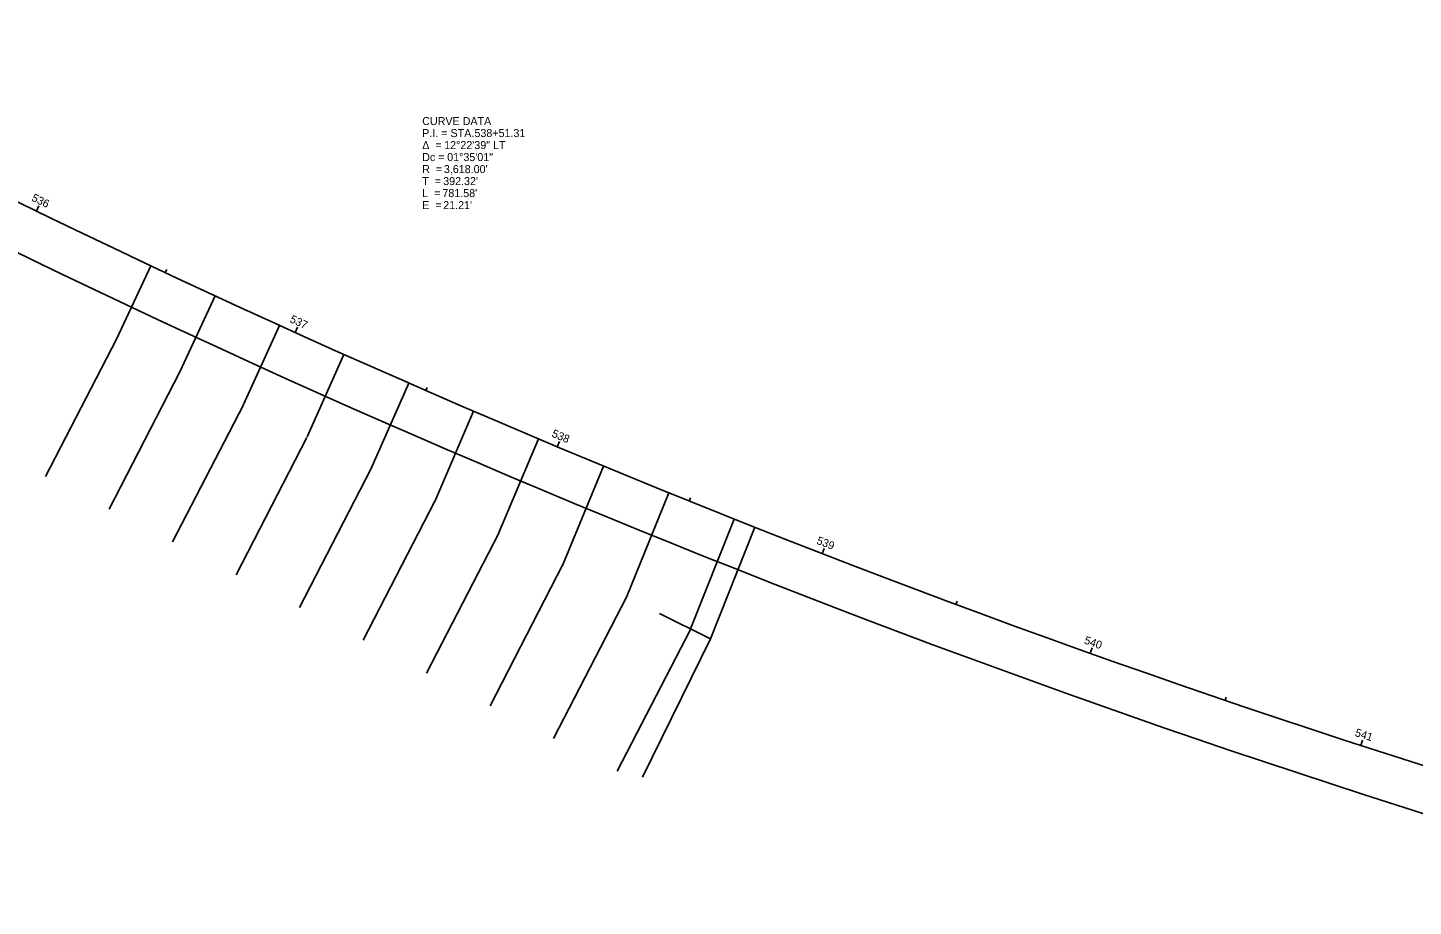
# Model space of a CAD drawing. Extents: x 239001 to 240460, y 531443 to 532029.
# Drawn here: x 239248.8 to 239733.6, y 531632.7 to 531940 of the extents above; entities that cross this region are included whole.
import ezdxf

# ---------------------------------------------------------------- set-up
doc = ezdxf.new("R2010")
doc.units = 0
for name, color, linetype in [('DV_X_Section_VMS_Line', 7, 'Continuous'), ('PF_P_Grade_Line', 7, 'Continuous'), ('RW_X_CL', 7, 'Continuous'), ('RW_X_CL_100_Bearings', 7, 'Continuous'), ('RW_X_CL_100_Curve_Data', 7, 'Continuous')]:
    doc.layers.add(name, color=color, linetype=linetype)

msp = doc.modelspace()

# ---------------------------------------------------------------- linework, layer by layer
at = {"layer": 'DV_X_Section_VMS_Line'}
for centre in [(239260.02, 531871.95), (239305.25, 531850.48), (239350.8, 531829.62), (239373.71, 531819.42), (239396.69, 531809.37), (239419.76, 531799.48), (239442.92, 531789.74), (239466.15, 531780.15), (239489.47, 531770.72), (239505.13, 531764.5)]:
    msp.add_circle(centre, 0.05, dxfattribs=at)
at = {"layer": 'PF_P_Grade_Line'}
for p, q in [((239279.86, 531831.05), (239291.95, 531856.71)), ((239302.09, 531819.61), (239314.41, 531846.22)), ((239324.34, 531808.22), (239336.93, 531835.89)), ((239255.1, 531783.06), (239279.86, 531831.05)), ((239346.62, 531796.87), (239359.5, 531825.72)), ((239277.32, 531771.6), (239302.08, 531819.59)), ((239368.92, 531785.56), (239382.13, 531815.71)), ((239299.54, 531760.14), (239324.3, 531808.12)), ((239391.24, 531774.3), (239404.82, 531805.86)), ((239321.75, 531748.67), (239346.52, 531796.66)), ((239413.59, 531763.09), (239427.55, 531796.18)), ((239435.96, 531751.92), (239450.34, 531786.66)), ((239343.97, 531737.21), (239368.93, 531785.58)), ((239458.35, 531740.8), (239473.17, 531777.29)), ((239366.19, 531725.75), (239391.31, 531774.43)), ((239480.77, 531729.73), (239496.04, 531768.1)), ((239388.41, 531714.28), (239413.65, 531763.22)), ((239487.77, 531726.28), (239503.19, 531765.26)), ((239410.62, 531702.82), (239436.09, 531752.19)), ((239432.84, 531691.36), (239458.45, 531740.99)), ((239469.9, 531735.09), (239487.77, 531726.28)), ((239455.06, 531679.89), (239480.67, 531729.54)), ((239487.77, 531726.28), (239463.93, 531677.82))]:
    msp.add_line(p, q, dxfattribs=at)
msp.add_arc((240834.18, 535129.54), 3634, 241.83261, 254.20998, dxfattribs=at)
at = {"layer": 'RW_X_CL'}
msp.add_arc((240834.18, 535129.54), 3618, 241.83261, 254.20998, dxfattribs=at)
msp.add_arc((240834.18, 535129.54), 3618, 241.83261, 254.20998, dxfattribs=at)
at = {"layer": 'RW_X_CL_100_Curve_Data'}
for p, q in [((239251.88, 531875.89), (239252.75, 531877.69)), ((239251.88, 531875.89), (239252.75, 531877.69)), ((239296.99, 531854.34), (239297.5, 531855.42)), ((239296.99, 531854.34), (239297.5, 531855.42)), ((239342.4, 531833.41), (239343.23, 531835.23)), ((239342.4, 531833.41), (239343.23, 531835.23)), ((239388.09, 531813.11), (239388.57, 531814.21)), ((239388.09, 531813.11), (239388.57, 531814.21)), ((239434.06, 531793.44), (239434.84, 531795.28)), ((239434.06, 531793.44), (239434.84, 531795.28)), ((239480.3, 531774.41), (239480.75, 531775.52)), ((239480.3, 531774.41), (239480.75, 531775.52)), ((239526.79, 531756.02), (239527.52, 531757.88)), ((239526.79, 531756.02), (239527.52, 531757.88)), ((239573.54, 531738.27), (239573.96, 531739.4)), ((239573.54, 531738.27), (239573.96, 531739.4)), ((239620.52, 531721.18), (239621.2, 531723.06)), ((239620.52, 531721.18), (239621.2, 531723.06)), ((239667.74, 531704.73), (239668.13, 531705.87)), ((239667.74, 531704.73), (239668.13, 531705.87)), ((239715.18, 531688.94), (239715.8, 531690.84)), ((239715.18, 531688.94), (239715.8, 531690.84))]:
    msp.add_line(p, q, dxfattribs=at)

# ---------------------------------------------------------------- texts
at = {"layer": 'RW_X_CL_100_Bearings'}
for s, p in [('CURVE DATA', (239386.87, 531905.96)), ('P.I. = STA. ', (239386.87, 531901.76)), ('538+51.31', (239405.14, 531901.76)), ('Δ  = ', (239386.87, 531897.56)), ('12°22\'39" LT', (239394.55, 531897.56)), ('Dc = ', (239386.87, 531893.36)), ('01°35\'01"', (239395.61, 531893.36)), ('T  = ', (239386.87, 531884.96)), ('R  = ', (239386.87, 531889.16)), ("392.32'", (239394.21, 531884.96)), ("3,618.00'", (239394.45, 531889.16)), ('L  = ', (239386.87, 531880.76)), ("781.58'", (239393.91, 531880.76)), ('E  = ', (239386.87, 531876.56)), ("21.21'", (239394.21, 531876.56))]:
    msp.add_text(s, height=2.8, dxfattribs=at).set_placement(p)
at = {"layer": 'RW_X_CL_100_Curve_Data'}
for s, rotation, p in [('536', 334.0657, (239249.95, 531879.61)), ('536', 334.0657, (239249.95, 531879.61)), ('537', 335.6493, (239340.32, 531837.09)), ('537', 335.6493, (239340.32, 531837.09)), ('538', 337.233, (239431.95, 531797.03)), ('538', 337.233, (239431.95, 531797.03)), ('539', 338.8166, (239524.6, 531759.55)), ('539', 338.8166, (239524.6, 531759.55)), ('540', 340.4002, (239618.21, 531724.65)), ('540', 340.4002, (239618.21, 531724.65)), ('541', 341.9838, (239712.96, 531692.29)), ('541', 341.9838, (239712.96, 531692.29))]:
    msp.add_text(s, height=2.8, rotation=rotation, dxfattribs=at).set_placement(p)

doc.saveas('drawing.dxf')
